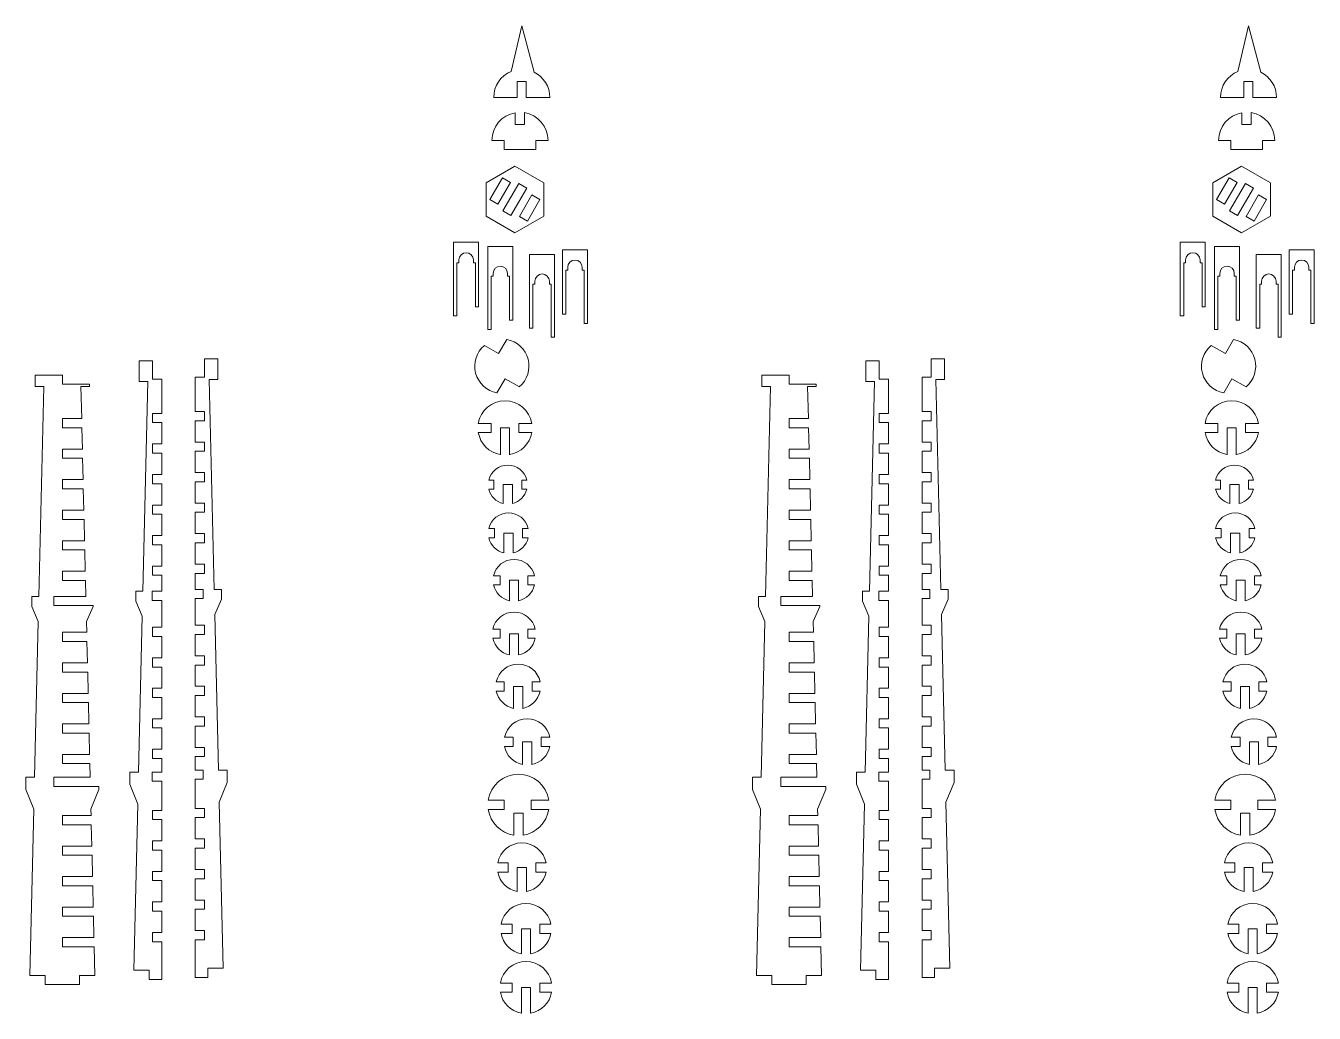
# Model space of a CAD drawing. Header units: millimetres. Extents: x -566 to 8079, y -1523 to 3979.
# Drawn here: x 5878.8 to 6300.8, y 1908.7 to 2232.1 of the extents above; entities that cross this region are included whole.
import ezdxf
from ezdxf.lldxf.tags import DXFTag

# ---------------------------------------------------------------- set-up
doc = ezdxf.new("R2010")
doc.units = ezdxf.units.MM
tags = doc.linetypes.add('CENTER', pattern=[10.16, 6.35, -1.27, 1.27, -1.27]).pattern_tags.tags
tags[10:11] = [DXFTag(74, 4), DXFTag(75, 0), DXFTag(340, '0'), DXFTag(46, 1.0), DXFTag(50, 0.0), DXFTag(44, 0.0), DXFTag(45, 0.0)]
tags[8:9] = [DXFTag(74, 4), DXFTag(75, 0), DXFTag(340, '0'), DXFTag(46, 1.0), DXFTag(50, 0.0), DXFTag(44, 0.0), DXFTag(45, 0.0)]
tags[6:7] = [DXFTag(74, 4), DXFTag(75, 0), DXFTag(340, '0'), DXFTag(46, 1.0), DXFTag(50, 0.0), DXFTag(44, 0.0), DXFTag(45, 0.0)]
tags[4:5] = [DXFTag(74, 4), DXFTag(75, 0), DXFTag(340, '0'), DXFTag(46, 1.0), DXFTag(50, 0.0), DXFTag(44, 0.0), DXFTag(45, 0.0)]

# ---------------------------------------------------------------- blocks, each defined once
blk = doc.blocks.new('DWG9')
at = {"color": 7, "linetype": 'Continuous', "lineweight": 15}
for p, q in [((910.85, 560.37), (907.38, 545.42)), ((914.89, 545.17), (910.85, 560.37)), ((1148.86, 560.37), (1145.39, 545.42)), ((1152.9, 545.17), (1148.86, 560.37)), ((912.3, 542.16), (909.3, 542.16)), ((909.3, 542.16), (909.3, 536.92)), ((912.3, 536.92), (912.3, 542.16)), ((1150.31, 542.16), (1147.31, 542.16)), ((1147.31, 542.16), (1147.31, 536.92)), ((1150.31, 536.92), (1150.31, 542.16)), ((901.67, 536.92), (909.3, 536.92)), ((912.3, 536.92), (920.04, 536.92)), ((1139.68, 536.92), (1147.31, 536.92)), ((1150.31, 536.92), (1158.05, 536.92)), ((908.72, 528.08), (908.72, 531.89)), ((911.72, 528.08), (911.72, 531.91)), ((1146.73, 528.08), (1146.73, 531.89)), ((1149.73, 528.08), (1149.73, 531.91)), ((908.72, 528.08), (911.72, 528.08)), ((1146.73, 528.08), (1149.73, 528.08)), ((905.07, 522.84), (901.09, 522.84)), ((905.07, 519.84), (905.07, 522.84)), ((905.07, 519.84), (915.47, 519.84)), ((919.45, 522.84), (915.47, 522.84)), ((915.47, 519.84), (915.47, 522.84)), ((1143.08, 522.84), (1139.1, 522.84)), ((1143.08, 519.84), (1143.08, 522.84)), ((1143.08, 519.84), (1153.48, 519.84)), ((1157.46, 522.84), (1153.48, 522.84)), ((1153.48, 519.84), (1153.48, 522.84)), ((899.16, 508.89), (908.61, 514.35)), ((908.61, 514.35), (918.06, 508.89)), ((1137.17, 508.89), (1146.62, 514.35)), ((1146.62, 514.35), (1156.07, 508.89)), ((899.16, 497.98), (899.16, 508.89)), ((900.43, 503.44), (904.52, 510.52)), ((907.12, 509.02), (903.03, 501.94)), ((904.52, 510.52), (907.12, 509.02)), ((904.67, 499.7), (909.87, 508.72)), ((912.47, 507.22), (907.27, 498.2)), ((909.87, 508.72), (912.47, 507.22)), ((918.06, 508.89), (918.06, 497.98)), ((1137.17, 497.98), (1137.17, 508.89)), ((1138.44, 503.44), (1142.53, 510.52)), ((1145.13, 509.02), (1141.04, 501.94)), ((1142.53, 510.52), (1145.13, 509.02)), ((1142.68, 499.7), (1147.88, 508.72)), ((1150.48, 507.22), (1145.28, 498.2)), ((1147.88, 508.72), (1150.48, 507.22)), ((1156.07, 508.89), (1156.07, 497.98)), ((903.03, 501.94), (900.43, 503.44)), ((910.1, 497.85), (914.19, 504.94)), ((916.79, 503.44), (912.7, 496.35)), ((914.19, 504.94), (916.79, 503.44)), ((1141.04, 501.94), (1138.44, 503.44)), ((1148.11, 497.85), (1152.2, 504.94)), ((1154.8, 503.44), (1150.71, 496.35)), ((1152.2, 504.94), (1154.8, 503.44)), ((908.61, 492.52), (899.16, 497.98)), ((907.27, 498.2), (904.67, 499.7)), ((918.06, 497.98), (908.61, 492.52)), ((1146.62, 492.52), (1137.17, 497.98)), ((1145.28, 498.2), (1142.68, 499.7)), ((1156.07, 497.98), (1146.62, 492.52)), ((912.7, 496.35), (910.1, 497.85)), ((1150.71, 496.35), (1148.11, 497.85)), ((888.53, 489.46), (888.53, 465.34)), ((896.7, 489.46), (888.53, 489.46)), ((896.7, 468.34), (896.7, 489.46)), ((899.78, 460.9), (899.78, 488.03)), ((899.78, 488.03), (907.96, 488.03)), ((907.96, 488.03), (907.96, 463.9)), ((913.41, 485.48), (913.41, 461.36)), ((913.41, 485.48), (921.59, 485.48)), ((921.59, 458.36), (921.59, 485.48)), ((924.22, 465.9), (924.22, 487.03)), ((924.22, 487.03), (932.39, 487.03)), ((932.39, 487.03), (932.39, 462.9)), ((1126.54, 489.46), (1126.54, 465.34)), ((1134.71, 489.46), (1126.54, 489.46)), ((1134.71, 468.34), (1134.71, 489.46)), ((1137.79, 460.9), (1137.79, 488.03)), ((1137.79, 488.03), (1145.97, 488.03)), ((1145.97, 488.03), (1145.97, 463.9)), ((1151.42, 485.48), (1151.42, 461.36)), ((1151.42, 485.48), (1159.6, 485.48)), ((1159.6, 458.36), (1159.6, 485.48)), ((1162.23, 465.9), (1162.23, 487.03)), ((1162.23, 487.03), (1170.4, 487.03)), ((1170.4, 487.03), (1170.4, 462.9)), ((889.64, 482.75), (890.28, 482.75)), ((889.64, 465.34), (889.64, 482.75)), ((890.28, 482.75), (890.28, 483.69)), ((895, 483.69), (895, 482.75)), ((895, 482.75), (895.65, 482.75)), ((895.65, 482.75), (895.65, 468.34)), ((925.92, 481.26), (925.92, 480.31)), ((930.64, 480.31), (930.64, 481.26)), ((1127.65, 482.75), (1128.29, 482.75)), ((1127.65, 465.34), (1127.65, 482.75)), ((1128.29, 482.75), (1128.29, 483.69)), ((1133.01, 483.69), (1133.01, 482.75)), ((1133.01, 482.75), (1133.66, 482.75)), ((1133.66, 482.75), (1133.66, 468.34)), ((1163.93, 481.26), (1163.93, 480.31)), ((1168.65, 480.31), (1168.65, 481.26)), ((901.48, 478.31), (900.83, 478.31)), ((900.83, 478.31), (900.83, 460.9)), ((901.48, 479.26), (901.48, 478.31)), ((906.2, 478.31), (906.2, 479.26)), ((906.85, 478.31), (906.2, 478.31)), ((906.85, 463.9), (906.85, 478.31)), ((925.92, 480.31), (925.27, 480.31)), ((925.27, 480.31), (925.27, 465.9)), ((931.28, 480.31), (930.64, 480.31)), ((931.28, 462.9), (931.28, 480.31)), ((1139.49, 478.31), (1138.84, 478.31)), ((1138.84, 478.31), (1138.84, 460.9)), ((1139.49, 479.26), (1139.49, 478.31)), ((1144.21, 478.31), (1144.21, 479.26)), ((1144.86, 478.31), (1144.21, 478.31)), ((1144.86, 463.9), (1144.86, 478.31)), ((1163.93, 480.31), (1163.28, 480.31)), ((1163.28, 480.31), (1163.28, 465.9)), ((1169.29, 480.31), (1168.65, 480.31)), ((1169.29, 462.9), (1169.29, 480.31)), ((914.52, 475.77), (915.17, 475.77)), ((914.52, 461.36), (914.52, 475.77)), ((915.17, 475.77), (915.17, 476.71)), ((919.89, 476.71), (919.89, 475.77)), ((919.89, 475.77), (920.53, 475.77)), ((920.53, 475.77), (920.53, 458.36)), ((1152.53, 475.77), (1153.18, 475.77)), ((1152.53, 461.36), (1152.53, 475.77)), ((1153.18, 475.77), (1153.18, 476.71)), ((1157.9, 476.71), (1157.9, 475.77)), ((1157.9, 475.77), (1158.54, 475.77)), ((1158.54, 475.77), (1158.54, 458.36)), ((889.64, 465.34), (888.53, 465.34)), ((895.65, 468.34), (896.7, 468.34)), ((925.27, 465.9), (924.22, 465.9)), ((1127.65, 465.34), (1126.54, 465.34)), ((1133.66, 468.34), (1134.71, 468.34)), ((1163.28, 465.9), (1162.23, 465.9)), ((900.83, 460.9), (899.78, 460.9)), ((907.96, 463.9), (906.85, 463.9)), ((913.41, 461.36), (914.52, 461.36)), ((932.39, 462.9), (931.28, 462.9)), ((1138.84, 460.9), (1137.79, 460.9)), ((1145.97, 463.9), (1144.86, 463.9)), ((1151.42, 461.36), (1152.53, 461.36)), ((1170.4, 462.9), (1169.29, 462.9)), ((903.28, 453), (905.95, 457.62)), ((921.59, 458.36), (920.53, 458.36)), ((1141.29, 453), (1143.96, 457.62)), ((1159.6, 458.36), (1158.54, 458.36)), ((898.63, 455.69), (903.28, 453)), ((1136.64, 455.69), (1141.29, 453)), ((785.58, 450.64), (785.58, 443.91)), ((785.58, 450.64), (789.91, 450.64)), ((789.91, 450.64), (789.91, 444.64)), ((806.98, 445.27), (806.98, 451.27)), ((806.98, 451.27), (811.31, 451.27)), ((811.31, 451.27), (811.31, 444.55)), ((1023.59, 450.64), (1023.59, 443.91)), ((1023.59, 450.64), (1027.92, 450.64)), ((1027.92, 450.64), (1027.92, 444.64)), ((1044.99, 445.27), (1044.99, 451.27)), ((1044.99, 451.27), (1049.32, 451.27)), ((1049.32, 451.27), (1049.32, 444.55)), ((751.52, 445.95), (751.52, 442.22)), ((760.4, 445.95), (751.52, 445.95)), ((760.4, 442.95), (760.4, 445.95)), ((785.58, 443.91), (788.39, 443.91)), ((788.39, 443.91), (786.76, 375.14)), ((789.91, 444.64), (792.96, 444.64)), ((792.96, 444.64), (792.96, 433.39)), ((803.93, 434.03), (803.93, 445.27)), ((803.93, 445.27), (806.98, 445.27)), ((811.31, 444.55), (808.5, 444.55)), ((808.5, 444.55), (810.13, 375.78)), ((905.41, 444.77), (902.74, 440.15)), ((910.06, 442.09), (905.41, 444.77)), ((989.53, 445.95), (989.53, 442.22)), ((998.41, 445.95), (989.53, 445.95)), ((998.41, 442.95), (998.41, 445.95)), ((1023.59, 443.91), (1026.4, 443.91)), ((1026.4, 443.91), (1024.77, 375.14)), ((1027.92, 444.64), (1030.97, 444.64)), ((1030.97, 444.64), (1030.97, 433.39)), ((1041.94, 434.03), (1041.94, 445.27)), ((1041.94, 445.27), (1044.99, 445.27)), ((1049.32, 444.55), (1046.51, 444.55)), ((1046.51, 444.55), (1048.14, 375.78)), ((1143.42, 444.77), (1140.75, 440.15)), ((1148.07, 442.09), (1143.42, 444.77)), ((751.52, 442.22), (754.33, 442.22)), ((754.33, 442.22), (752.7, 373.46)), ((769.28, 442.95), (760.4, 442.95)), ((766.47, 442.22), (769.28, 442.22)), ((766.47, 442.22), (766.72, 431.71)), ((769.28, 442.22), (769.28, 442.95)), ((989.53, 442.22), (992.34, 442.22)), ((992.34, 442.22), (990.71, 373.46)), ((1007.29, 442.95), (998.41, 442.95)), ((1004.48, 442.22), (1007.29, 442.22)), ((1004.48, 442.22), (1004.73, 431.71)), ((1007.29, 442.22), (1007.29, 442.95)), ((760.4, 431.71), (766.72, 431.71)), ((760.4, 428.71), (760.4, 431.71)), ((792.96, 433.39), (789.91, 433.39)), ((789.91, 433.39), (789.91, 430.39)), ((806.98, 434.03), (803.93, 434.03)), ((803.93, 424.03), (803.93, 431.03)), ((803.93, 431.03), (806.98, 431.03)), ((806.98, 431.03), (806.98, 434.03)), ((998.41, 431.71), (1004.73, 431.71)), ((998.41, 428.71), (998.41, 431.71)), ((1030.97, 433.39), (1027.92, 433.39)), ((1027.92, 433.39), (1027.92, 430.39)), ((1044.99, 434.03), (1041.94, 434.03)), ((1041.94, 424.03), (1041.94, 431.03)), ((1041.94, 431.03), (1044.99, 431.03)), ((1044.99, 431.03), (1044.99, 434.03)), ((766.79, 428.71), (760.4, 428.71)), ((766.79, 428.71), (766.96, 421.71)), ((789.91, 430.39), (792.96, 430.39)), ((792.96, 430.39), (792.96, 423.39)), ((896.62, 430.15), (900.82, 430.15)), ((900.82, 427.15), (896.62, 427.15)), ((900.82, 430.15), (900.82, 427.15)), ((906.87, 428.65), (903.87, 428.65)), ((903.87, 428.65), (903.87, 419.89)), ((906.87, 419.89), (906.87, 428.65)), ((909.92, 430.15), (914.13, 430.15)), ((909.92, 427.15), (909.92, 430.15)), ((914.13, 427.15), (909.92, 427.15)), ((1004.8, 428.71), (998.41, 428.71)), ((1004.8, 428.71), (1004.97, 421.71)), ((1027.92, 430.39), (1030.97, 430.39)), ((1030.97, 430.39), (1030.97, 423.39)), ((1134.63, 430.15), (1138.83, 430.15)), ((1138.83, 427.15), (1134.63, 427.15)), ((1138.83, 430.15), (1138.83, 427.15)), ((1144.88, 428.65), (1141.88, 428.65)), ((1141.88, 428.65), (1141.88, 419.89)), ((1144.88, 419.89), (1144.88, 428.65)), ((1147.93, 430.15), (1152.14, 430.15)), ((1147.93, 427.15), (1147.93, 430.15)), ((1152.14, 427.15), (1147.93, 427.15)), ((792.96, 423.39), (789.91, 423.39)), ((789.91, 423.39), (789.91, 420.39)), ((806.98, 424.03), (803.93, 424.03)), ((806.98, 421.03), (806.98, 424.03)), ((1030.97, 423.39), (1027.92, 423.39)), ((1027.92, 423.39), (1027.92, 420.39)), ((1044.99, 424.03), (1041.94, 424.03)), ((1044.99, 421.03), (1044.99, 424.03)), ((760.4, 421.71), (766.96, 421.71)), ((760.4, 418.71), (760.4, 421.71)), ((767.03, 418.71), (760.4, 418.71)), ((767.03, 418.71), (767.19, 411.71)), ((789.91, 420.39), (792.96, 420.39)), ((792.96, 420.39), (792.96, 413.39)), ((803.93, 414.03), (803.93, 421.03)), ((803.93, 421.03), (806.98, 421.03)), ((998.41, 421.71), (1004.97, 421.71)), ((998.41, 418.71), (998.41, 421.71)), ((1005.04, 418.71), (998.41, 418.71)), ((1005.04, 418.71), (1005.2, 411.71)), ((1027.92, 420.39), (1030.97, 420.39)), ((1030.97, 420.39), (1030.97, 413.39)), ((1041.94, 414.03), (1041.94, 421.03)), ((1041.94, 421.03), (1044.99, 421.03)), ((806.98, 414.03), (803.93, 414.03)), ((806.98, 411.03), (806.98, 414.03)), ((1044.99, 414.03), (1041.94, 414.03)), ((1044.99, 411.03), (1044.99, 414.03)), ((760.4, 411.71), (767.19, 411.71)), ((760.4, 408.71), (760.4, 411.71)), ((792.96, 413.39), (789.91, 413.39)), ((789.91, 413.39), (789.91, 410.39)), ((789.91, 410.39), (792.96, 410.39)), ((792.96, 410.39), (792.96, 403.39)), ((803.93, 404.03), (803.93, 411.03)), ((803.93, 411.03), (806.98, 411.03)), ((900.07, 411.59), (901.73, 411.59)), ((901.73, 411.59), (901.73, 408.59)), ((907.78, 410.09), (904.78, 410.09)), ((904.78, 410.09), (904.78, 403.88)), ((907.78, 403.88), (907.78, 410.09)), ((910.83, 411.59), (912.49, 411.59)), ((910.83, 408.59), (910.83, 411.59)), ((998.41, 411.71), (1005.2, 411.71)), ((998.41, 408.71), (998.41, 411.71)), ((1030.97, 413.39), (1027.92, 413.39)), ((1027.92, 413.39), (1027.92, 410.39)), ((1027.92, 410.39), (1030.97, 410.39)), ((1030.97, 410.39), (1030.97, 403.39)), ((1041.94, 404.03), (1041.94, 411.03)), ((1041.94, 411.03), (1044.99, 411.03)), ((1138.08, 411.59), (1139.74, 411.59)), ((1139.74, 411.59), (1139.74, 408.59)), ((1145.79, 410.09), (1142.79, 410.09)), ((1142.79, 410.09), (1142.79, 403.88)), ((1145.79, 403.88), (1145.79, 410.09)), ((1148.84, 411.59), (1150.5, 411.59)), ((1148.84, 408.59), (1148.84, 411.59)), ((767.26, 408.71), (760.4, 408.71)), ((767.26, 408.71), (767.43, 401.71)), ((901.73, 408.59), (900.07, 408.59)), ((912.49, 408.59), (910.83, 408.59)), ((1005.27, 408.71), (998.41, 408.71)), ((1005.27, 408.71), (1005.44, 401.71)), ((1139.74, 408.59), (1138.08, 408.59)), ((1150.5, 408.59), (1148.84, 408.59)), ((760.4, 401.71), (767.43, 401.71)), ((760.4, 398.71), (760.4, 401.71)), ((792.96, 403.39), (789.91, 403.39)), ((789.91, 403.39), (789.91, 400.39)), ((806.98, 404.03), (803.93, 404.03)), ((803.93, 394.03), (803.93, 401.03)), ((803.93, 401.03), (806.98, 401.03)), ((806.98, 401.03), (806.98, 404.03)), ((998.41, 401.71), (1005.44, 401.71)), ((998.41, 398.71), (998.41, 401.71)), ((1030.97, 403.39), (1027.92, 403.39)), ((1027.92, 403.39), (1027.92, 400.39)), ((1044.99, 404.03), (1041.94, 404.03)), ((1041.94, 394.03), (1041.94, 401.03)), ((1041.94, 401.03), (1044.99, 401.03)), ((1044.99, 401.03), (1044.99, 404.03)), ((767.5, 398.71), (760.4, 398.71)), ((767.5, 398.71), (767.67, 391.71)), ((789.91, 400.39), (792.96, 400.39)), ((792.96, 400.39), (792.96, 393.39)), ((1005.51, 398.71), (998.41, 398.71)), ((1005.51, 398.71), (1005.68, 391.71)), ((1027.92, 400.39), (1030.97, 400.39)), ((1030.97, 400.39), (1030.97, 393.39)), ((792.96, 393.39), (789.91, 393.39)), ((789.91, 393.39), (789.91, 390.39)), ((806.98, 394.03), (803.93, 394.03)), ((806.98, 391.03), (806.98, 394.03)), ((900.05, 395.69), (901.96, 395.69)), ((901.96, 392.69), (900.05, 392.69)), ((901.96, 395.69), (901.96, 392.69)), ((908.01, 394.19), (905.01, 394.19)), ((905.01, 394.19), (905.01, 387.73)), ((908.01, 387.73), (908.01, 394.19)), ((911.06, 395.69), (912.96, 395.69)), ((911.06, 392.69), (911.06, 395.69)), ((912.96, 392.69), (911.06, 392.69)), ((1030.97, 393.39), (1027.92, 393.39)), ((1027.92, 393.39), (1027.92, 390.39)), ((1044.99, 394.03), (1041.94, 394.03)), ((1044.99, 391.03), (1044.99, 394.03)), ((1138.06, 395.69), (1139.97, 395.69)), ((1139.97, 392.69), (1138.06, 392.69)), ((1139.97, 395.69), (1139.97, 392.69)), ((1146.02, 394.19), (1143.02, 394.19)), ((1143.02, 394.19), (1143.02, 387.73)), ((1146.02, 387.73), (1146.02, 394.19)), ((1149.07, 395.69), (1150.97, 395.69)), ((1149.07, 392.69), (1149.07, 395.69)), ((1150.97, 392.69), (1149.07, 392.69)), ((760.4, 391.71), (767.67, 391.71)), ((760.4, 388.71), (760.4, 391.71)), ((767.74, 388.71), (760.4, 388.71)), ((767.74, 388.71), (767.9, 381.71)), ((789.91, 390.39), (792.96, 390.39)), ((792.96, 390.39), (792.96, 383.39)), ((803.93, 384.03), (803.93, 391.03)), ((803.93, 391.03), (806.98, 391.03)), ((998.41, 391.71), (1005.68, 391.71)), ((998.41, 388.71), (998.41, 391.71)), ((1005.75, 388.71), (998.41, 388.71)), ((1005.75, 388.71), (1005.91, 381.71)), ((1027.92, 390.39), (1030.97, 390.39)), ((1030.97, 390.39), (1030.97, 383.39)), ((1041.94, 384.03), (1041.94, 391.03)), ((1041.94, 391.03), (1044.99, 391.03)), ((806.98, 384.03), (803.93, 384.03)), ((806.98, 381.03), (806.98, 384.03)), ((1044.99, 384.03), (1041.94, 384.03)), ((1044.99, 381.03), (1044.99, 384.03)), ((760.4, 381.71), (767.9, 381.71)), ((760.4, 378.71), (760.4, 381.71)), ((792.96, 383.39), (789.91, 383.39)), ((789.91, 383.39), (789.91, 380.39)), ((789.91, 380.39), (792.96, 380.39)), ((792.96, 380.39), (792.96, 375.14)), ((803.93, 375.78), (803.93, 381.03)), ((803.93, 381.03), (806.98, 381.03)), ((901.63, 380.24), (903.77, 380.24)), ((903.77, 380.24), (903.77, 377.24)), ((912.87, 380.24), (915.02, 380.24)), ((912.87, 377.24), (912.87, 380.24)), ((998.41, 381.71), (1005.91, 381.71)), ((998.41, 378.71), (998.41, 381.71)), ((1030.97, 383.39), (1027.92, 383.39)), ((1027.92, 383.39), (1027.92, 380.39)), ((1027.92, 380.39), (1030.97, 380.39)), ((1030.97, 380.39), (1030.97, 375.14)), ((1041.94, 375.78), (1041.94, 381.03)), ((1041.94, 381.03), (1044.99, 381.03)), ((1139.64, 380.24), (1141.78, 380.24)), ((1141.78, 380.24), (1141.78, 377.24)), ((1150.88, 380.24), (1153.03, 380.24)), ((1150.88, 377.24), (1150.88, 380.24)), ((767.98, 378.71), (760.4, 378.71)), ((767.98, 378.71), (768.1, 373.46)), ((806.54, 375.78), (803.93, 375.78)), ((806.54, 372.78), (806.54, 375.78)), ((810.13, 375.78), (812.46, 375.78)), ((812.46, 375.78), (812.46, 372.53)), ((903.77, 377.24), (901.63, 377.24)), ((909.82, 378.74), (906.82, 378.74)), ((906.82, 378.74), (906.82, 372.04)), ((909.82, 372.04), (909.82, 378.74)), ((915.02, 377.24), (912.87, 377.24)), ((1005.99, 378.71), (998.41, 378.71)), ((1005.99, 378.71), (1006.11, 373.46)), ((1044.55, 375.78), (1041.94, 375.78)), ((1044.55, 372.78), (1044.55, 375.78)), ((1048.14, 375.78), (1050.47, 375.78)), ((1050.47, 375.78), (1050.47, 372.53)), ((1141.78, 377.24), (1139.64, 377.24)), ((1147.83, 378.74), (1144.83, 378.74)), ((1144.83, 378.74), (1144.83, 372.04)), ((1147.83, 372.04), (1147.83, 378.74)), ((1153.03, 377.24), (1150.88, 377.24)), ((750.37, 373.46), (750.37, 370.2)), ((752.7, 373.46), (750.37, 373.46)), ((757.64, 373.46), (768.1, 373.46)), ((757.64, 370.46), (757.64, 373.46)), ((784.43, 375.14), (784.43, 371.89)), ((786.76, 375.14), (784.43, 375.14)), ((784.43, 371.89), (786.56, 366.97)), ((792.96, 375.14), (789.79, 375.14)), ((789.79, 375.14), (789.79, 372.14)), ((789.79, 372.14), (792.96, 372.14)), ((792.96, 372.14), (792.96, 363.39)), ((803.93, 364.03), (803.93, 372.78)), ((803.93, 372.78), (806.54, 372.78)), ((812.46, 372.53), (810.32, 367.6)), ((988.38, 373.46), (988.38, 370.2)), ((990.71, 373.46), (988.38, 373.46)), ((995.65, 373.46), (1006.11, 373.46)), ((995.65, 370.46), (995.65, 373.46)), ((1022.44, 375.14), (1022.44, 371.89)), ((1024.77, 375.14), (1022.44, 375.14)), ((1022.44, 371.89), (1024.57, 366.97)), ((1030.97, 375.14), (1027.8, 375.14)), ((1027.8, 375.14), (1027.8, 372.14)), ((1027.8, 372.14), (1030.97, 372.14)), ((1030.97, 372.14), (1030.97, 363.39)), ((1041.94, 364.03), (1041.94, 372.78)), ((1041.94, 372.78), (1044.55, 372.78)), ((1050.47, 372.53), (1048.33, 367.6)), ((750.37, 370.2), (752.5, 365.28)), ((770.43, 370.46), (757.64, 370.46)), ((770.43, 370.2), (768.29, 365.28)), ((770.43, 370.2), (770.43, 370.46)), ((810.32, 367.6), (811.53, 316.59)), ((988.38, 370.2), (990.51, 365.28)), ((1008.44, 370.46), (995.65, 370.46)), ((1008.44, 370.2), (1006.3, 365.28)), ((1008.44, 370.2), (1008.44, 370.46)), ((1048.33, 367.6), (1049.54, 316.59)), ((752.5, 365.28), (751.29, 314.26)), ((768.38, 361.71), (768.29, 365.28)), ((786.56, 366.97), (785.35, 315.95)), ((792.96, 363.39), (789.91, 363.39)), ((789.91, 363.39), (789.91, 360.39)), ((806.98, 364.03), (803.93, 364.03)), ((806.98, 361.03), (806.98, 364.03)), ((990.51, 365.28), (989.3, 314.26)), ((1006.39, 361.71), (1006.3, 365.28)), ((1024.57, 366.97), (1023.36, 315.95)), ((1030.97, 363.39), (1027.92, 363.39)), ((1027.92, 363.39), (1027.92, 360.39)), ((1044.99, 364.03), (1041.94, 364.03)), ((1044.99, 361.03), (1044.99, 364.03)), ((760.4, 361.71), (768.38, 361.71)), ((760.4, 358.71), (760.4, 361.71)), ((768.45, 358.71), (760.4, 358.71)), ((768.62, 351.71), (768.45, 358.71)), ((789.91, 360.39), (792.96, 360.39)), ((792.96, 360.39), (792.96, 353.39)), ((803.93, 354.03), (803.93, 361.03)), ((803.93, 361.03), (806.98, 361.03)), ((901.38, 362.75), (903.77, 362.75)), ((903.77, 359.75), (901.38, 359.75)), ((903.77, 362.75), (903.77, 359.75)), ((909.82, 361.25), (906.82, 361.25)), ((906.82, 361.25), (906.82, 354.31)), ((909.82, 354.31), (909.82, 361.25)), ((912.87, 362.75), (915.27, 362.75)), ((912.87, 359.75), (912.87, 362.75)), ((915.27, 359.75), (912.87, 359.75)), ((998.41, 361.71), (1006.39, 361.71)), ((998.41, 358.71), (998.41, 361.71)), ((1006.46, 358.71), (998.41, 358.71)), ((1006.63, 351.71), (1006.46, 358.71)), ((1027.92, 360.39), (1030.97, 360.39)), ((1030.97, 360.39), (1030.97, 353.39)), ((1041.94, 354.03), (1041.94, 361.03)), ((1041.94, 361.03), (1044.99, 361.03)), ((1139.39, 362.75), (1141.78, 362.75)), ((1141.78, 359.75), (1139.39, 359.75)), ((1141.78, 362.75), (1141.78, 359.75)), ((1147.83, 361.25), (1144.83, 361.25)), ((1144.83, 361.25), (1144.83, 354.31)), ((1147.83, 354.31), (1147.83, 361.25)), ((1150.88, 362.75), (1153.28, 362.75)), ((1150.88, 359.75), (1150.88, 362.75)), ((1153.28, 359.75), (1150.88, 359.75)), ((760.4, 351.71), (768.62, 351.71)), ((760.4, 348.71), (760.4, 351.71)), ((792.96, 353.39), (789.91, 353.39)), ((789.91, 353.39), (789.91, 350.33)), ((789.91, 350.33), (792.96, 350.33)), ((792.96, 350.33), (792.96, 343.39)), ((806.98, 354.03), (803.93, 354.03)), ((803.93, 344.03), (803.93, 350.97)), ((803.93, 350.97), (806.98, 350.97)), ((806.98, 350.97), (806.98, 354.03)), ((998.41, 351.71), (1006.63, 351.71)), ((998.41, 348.71), (998.41, 351.71)), ((1030.97, 353.39), (1027.92, 353.39)), ((1027.92, 353.39), (1027.92, 350.33)), ((1027.92, 350.33), (1030.97, 350.33)), ((1030.97, 350.33), (1030.97, 343.39)), ((1044.99, 354.03), (1041.94, 354.03)), ((1041.94, 344.03), (1041.94, 350.97)), ((1041.94, 350.97), (1044.99, 350.97)), ((1044.99, 350.97), (1044.99, 354.03)), ((768.69, 348.71), (760.4, 348.71)), ((768.85, 341.71), (768.69, 348.71)), ((1006.7, 348.71), (998.41, 348.71)), ((1006.86, 341.71), (1006.7, 348.71)), ((792.96, 343.39), (789.91, 343.39)), ((789.91, 343.39), (789.91, 340.39)), ((806.98, 344.03), (803.93, 344.03)), ((806.98, 341.03), (806.98, 344.03)), ((902.5, 345.49), (905.14, 345.49)), ((905.14, 342.49), (902.5, 342.49)), ((905.14, 345.49), (905.14, 342.49)), ((911.19, 343.99), (908.19, 343.99)), ((908.19, 343.99), (908.19, 336.8)), ((911.19, 336.8), (911.19, 343.99)), ((914.24, 345.49), (916.87, 345.49)), ((914.24, 342.49), (914.24, 345.49)), ((916.87, 342.49), (914.24, 342.49)), ((1030.97, 343.39), (1027.92, 343.39)), ((1027.92, 343.39), (1027.92, 340.39)), ((1044.99, 344.03), (1041.94, 344.03)), ((1044.99, 341.03), (1044.99, 344.03)), ((1140.51, 345.49), (1143.15, 345.49)), ((1143.15, 342.49), (1140.51, 342.49)), ((1143.15, 345.49), (1143.15, 342.49)), ((1149.2, 343.99), (1146.2, 343.99)), ((1146.2, 343.99), (1146.2, 336.8)), ((1149.2, 336.8), (1149.2, 343.99)), ((1152.25, 345.49), (1154.88, 345.49)), ((1152.25, 342.49), (1152.25, 345.49)), ((1154.88, 342.49), (1152.25, 342.49)), ((760.4, 341.71), (768.85, 341.71)), ((760.4, 338.71), (760.4, 341.71)), ((768.92, 338.71), (760.4, 338.71)), ((769.09, 331.71), (768.92, 338.71)), ((789.91, 340.39), (792.96, 340.39)), ((792.96, 340.39), (792.96, 333.39)), ((803.93, 334.03), (803.93, 341.03)), ((803.93, 341.03), (806.98, 341.03)), ((998.41, 341.71), (1006.86, 341.71)), ((998.41, 338.71), (998.41, 341.71)), ((1006.93, 338.71), (998.41, 338.71)), ((1007.1, 331.71), (1006.93, 338.71)), ((1027.92, 340.39), (1030.97, 340.39)), ((1030.97, 340.39), (1030.97, 333.39)), ((1041.94, 334.03), (1041.94, 341.03)), ((1041.94, 341.03), (1044.99, 341.03)), ((792.96, 333.39), (789.91, 333.39)), ((789.91, 333.39), (789.91, 330.39)), ((806.98, 334.03), (803.93, 334.03)), ((806.98, 331.03), (806.98, 334.03)), ((1030.97, 333.39), (1027.92, 333.39)), ((1027.92, 333.39), (1027.92, 330.39)), ((1044.99, 334.03), (1041.94, 334.03)), ((1044.99, 331.03), (1044.99, 334.03)), ((760.4, 331.71), (769.09, 331.71)), ((760.4, 328.71), (760.4, 331.71)), ((789.91, 330.39), (792.96, 330.39)), ((792.96, 330.39), (792.96, 323.39)), ((803.93, 324.03), (803.93, 331.03)), ((803.93, 331.03), (806.98, 331.03)), ((998.41, 331.71), (1007.1, 331.71)), ((998.41, 328.71), (998.41, 331.71)), ((1027.92, 330.39), (1030.97, 330.39)), ((1030.97, 330.39), (1030.97, 323.39)), ((1041.94, 324.03), (1041.94, 331.03)), ((1041.94, 331.03), (1044.99, 331.03)), ((769.16, 328.71), (760.4, 328.71)), ((769.33, 321.71), (769.16, 328.71)), ((905.21, 327.32), (908.09, 327.32)), ((908.09, 327.32), (908.09, 324.32)), ((911.14, 325.82), (911.14, 318.39)), ((914.14, 325.82), (911.14, 325.82)), ((914.14, 318.39), (914.14, 325.82)), ((917.19, 327.32), (920.06, 327.32)), ((917.19, 324.32), (917.19, 327.32)), ((1007.17, 328.71), (998.41, 328.71)), ((1007.34, 321.71), (1007.17, 328.71)), ((1143.22, 327.32), (1146.1, 327.32)), ((1146.1, 327.32), (1146.1, 324.32)), ((1149.15, 325.82), (1149.15, 318.39)), ((1152.15, 325.82), (1149.15, 325.82)), ((1152.15, 318.39), (1152.15, 325.82)), ((1155.2, 327.32), (1158.07, 327.32)), ((1155.2, 324.32), (1155.2, 327.32)), ((760.4, 321.71), (769.33, 321.71)), ((760.4, 318.71), (760.4, 321.71)), ((792.96, 323.39), (789.91, 323.39)), ((789.91, 323.39), (789.91, 320.39)), ((806.98, 324.03), (803.93, 324.03)), ((803.93, 316.59), (803.93, 321.03)), ((803.93, 321.03), (806.98, 321.03)), ((806.98, 321.03), (806.98, 324.03)), ((908.09, 324.32), (905.21, 324.32)), ((920.06, 324.32), (917.19, 324.32)), ((998.41, 321.71), (1007.34, 321.71)), ((998.41, 318.71), (998.41, 321.71)), ((1030.97, 323.39), (1027.92, 323.39)), ((1027.92, 323.39), (1027.92, 320.39)), ((1044.99, 324.03), (1041.94, 324.03)), ((1041.94, 316.59), (1041.94, 321.03)), ((1041.94, 321.03), (1044.99, 321.03)), ((1044.99, 321.03), (1044.99, 324.03)), ((1146.1, 324.32), (1143.22, 324.32)), ((1158.07, 324.32), (1155.2, 324.32)), ((769.4, 318.71), (760.4, 318.71)), ((769.5, 314.26), (769.4, 318.71)), ((789.91, 320.39), (792.96, 320.39)), ((792.96, 320.39), (792.96, 315.95)), ((806.54, 316.59), (803.93, 316.59)), ((806.54, 313.59), (806.54, 316.59)), ((811.53, 316.59), (814.41, 316.59)), ((814.41, 316.59), (814.41, 312.57)), ((1007.41, 318.71), (998.41, 318.71)), ((1007.51, 314.26), (1007.41, 318.71)), ((1027.92, 320.39), (1030.97, 320.39)), ((1030.97, 320.39), (1030.97, 315.95)), ((1044.55, 316.59), (1041.94, 316.59)), ((1044.55, 313.59), (1044.55, 316.59)), ((1049.54, 316.59), (1052.42, 316.59)), ((1052.42, 316.59), (1052.42, 312.57)), ((748.41, 314.26), (748.41, 310.24)), ((751.29, 314.26), (748.41, 314.26)), ((757.64, 314.26), (769.5, 314.26)), ((757.64, 311.26), (757.64, 314.26)), ((782.47, 315.95), (782.47, 311.93)), ((785.35, 315.95), (782.47, 315.95)), ((792.96, 315.95), (789.79, 315.95)), ((789.79, 315.95), (789.79, 312.95)), ((789.79, 312.95), (792.96, 312.95)), ((792.96, 312.95), (792.96, 303.39)), ((803.93, 304.03), (803.93, 313.59)), ((803.93, 313.59), (806.54, 313.59)), ((814.41, 312.57), (811.78, 306.09)), ((986.42, 314.26), (986.42, 310.24)), ((989.3, 314.26), (986.42, 314.26)), ((995.65, 314.26), (1007.51, 314.26)), ((995.65, 311.26), (995.65, 314.26)), ((1020.48, 315.95), (1020.48, 311.93)), ((1023.36, 315.95), (1020.48, 315.95)), ((1030.97, 315.95), (1027.8, 315.95)), ((1027.8, 315.95), (1027.8, 312.95)), ((1027.8, 312.95), (1030.97, 312.95)), ((1030.97, 312.95), (1030.97, 303.39)), ((1041.94, 304.03), (1041.94, 313.59)), ((1041.94, 313.59), (1044.55, 313.59)), ((1052.42, 312.57), (1049.79, 306.09)), ((748.41, 310.24), (751.04, 303.76)), ((772.38, 311.26), (757.64, 311.26)), ((772.38, 310.24), (769.75, 303.76)), ((772.38, 310.24), (772.38, 311.26)), ((782.47, 311.93), (785.1, 305.45)), ((986.42, 310.24), (989.05, 303.76)), ((1010.39, 311.26), (995.65, 311.26)), ((1010.39, 310.24), (1007.76, 303.76)), ((1010.39, 310.24), (1010.39, 311.26)), ((1020.48, 311.93), (1023.11, 305.45)), ((785.1, 305.45), (783.81, 251.06)), ((806.98, 304.03), (803.93, 304.03)), ((806.98, 301.03), (806.98, 304.03)), ((811.78, 306.09), (813.07, 251.7)), ((899.86, 306.7), (905.11, 306.7)), ((905.11, 306.7), (905.11, 303.7)), ((913.89, 306.7), (919.69, 306.7)), ((913.89, 303.7), (913.89, 306.7)), ((1023.11, 305.45), (1021.82, 251.06)), ((1044.99, 304.03), (1041.94, 304.03)), ((1044.99, 301.03), (1044.99, 304.03)), ((1049.79, 306.09), (1051.08, 251.7)), ((1137.87, 306.7), (1143.12, 306.7)), ((1143.12, 306.7), (1143.12, 303.7)), ((1151.9, 306.7), (1157.7, 306.7)), ((1151.9, 303.7), (1151.9, 306.7)), ((751.04, 303.76), (749.75, 249.37)), ((760.4, 301.71), (769.8, 301.71)), ((760.4, 298.71), (760.4, 301.71)), ((769.8, 301.71), (769.75, 303.76)), ((792.96, 303.39), (789.91, 303.39)), ((789.91, 303.39), (789.91, 300.39)), ((789.91, 300.39), (792.96, 300.39)), ((792.96, 300.39), (792.96, 293.39)), ((803.93, 294.03), (803.93, 301.03)), ((803.93, 301.03), (806.98, 301.03)), ((905.11, 303.7), (899.86, 303.7)), ((908.28, 302.44), (911.28, 302.44)), ((908.28, 295.28), (908.28, 302.44)), ((911.28, 302.44), (911.28, 295.28)), ((919.69, 303.7), (913.89, 303.7)), ((989.05, 303.76), (987.76, 249.37)), ((998.41, 301.71), (1007.81, 301.71)), ((998.41, 298.71), (998.41, 301.71)), ((1007.81, 301.71), (1007.76, 303.76)), ((1030.97, 303.39), (1027.92, 303.39)), ((1027.92, 303.39), (1027.92, 300.39)), ((1027.92, 300.39), (1030.97, 300.39)), ((1030.97, 300.39), (1030.97, 293.39)), ((1041.94, 294.03), (1041.94, 301.03)), ((1041.94, 301.03), (1044.99, 301.03)), ((1143.12, 303.7), (1137.87, 303.7)), ((1146.29, 302.44), (1149.29, 302.44)), ((1146.29, 295.28), (1146.29, 302.44)), ((1149.29, 302.44), (1149.29, 295.28)), ((1157.7, 303.7), (1151.9, 303.7)), ((769.87, 298.71), (760.4, 298.71)), ((770.04, 291.71), (769.87, 298.71)), ((1007.88, 298.71), (998.41, 298.71)), ((1008.05, 291.71), (1007.88, 298.71)), ((760.4, 291.71), (770.04, 291.71)), ((760.4, 288.71), (760.4, 291.71)), ((792.96, 293.39), (789.91, 293.39)), ((789.91, 293.39), (789.91, 290.39)), ((806.98, 294.03), (803.93, 294.03)), ((806.98, 291.03), (806.98, 294.03)), ((998.41, 291.71), (1008.05, 291.71)), ((998.41, 288.71), (998.41, 291.71)), ((1030.97, 293.39), (1027.92, 293.39)), ((1027.92, 293.39), (1027.92, 290.39)), ((1044.99, 294.03), (1041.94, 294.03)), ((1044.99, 291.03), (1044.99, 294.03)), ((770.11, 288.71), (760.4, 288.71)), ((770.28, 281.71), (770.11, 288.71)), ((789.91, 290.39), (792.96, 290.39)), ((792.96, 290.39), (792.96, 283.39)), ((803.93, 284.03), (803.93, 291.03)), ((803.93, 291.03), (806.98, 291.03)), ((1008.12, 288.71), (998.41, 288.71)), ((1008.29, 281.71), (1008.12, 288.71)), ((1027.92, 290.39), (1030.97, 290.39)), ((1030.97, 290.39), (1030.97, 283.39)), ((1041.94, 284.03), (1041.94, 291.03)), ((1041.94, 291.03), (1044.99, 291.03)), ((792.96, 283.39), (789.91, 283.39)), ((789.91, 283.39), (789.91, 280.39)), ((806.98, 284.03), (803.93, 284.03)), ((806.98, 281.03), (806.98, 284.03)), ((902.99, 286.2), (906.35, 286.2)), ((906.35, 283.2), (902.99, 283.2)), ((906.35, 286.2), (906.35, 283.2)), ((912.4, 284.7), (909.4, 284.7)), ((909.4, 284.7), (909.4, 276.79)), ((912.4, 276.79), (912.4, 284.7)), ((915.45, 286.2), (918.81, 286.2)), ((915.45, 283.2), (915.45, 286.2)), ((918.81, 283.2), (915.45, 283.2)), ((1030.97, 283.39), (1027.92, 283.39)), ((1027.92, 283.39), (1027.92, 280.39)), ((1044.99, 284.03), (1041.94, 284.03)), ((1044.99, 281.03), (1044.99, 284.03)), ((1141, 286.2), (1144.36, 286.2)), ((1144.36, 283.2), (1141, 283.2)), ((1144.36, 286.2), (1144.36, 283.2)), ((1150.41, 284.7), (1147.41, 284.7)), ((1147.41, 284.7), (1147.41, 276.79)), ((1150.41, 276.79), (1150.41, 284.7)), ((1153.46, 286.2), (1156.82, 286.2)), ((1153.46, 283.2), (1153.46, 286.2)), ((1156.82, 283.2), (1153.46, 283.2)), ((760.4, 281.71), (770.28, 281.71)), ((760.4, 278.71), (760.4, 281.71)), ((770.35, 278.71), (760.4, 278.71)), ((770.51, 271.71), (770.35, 278.71)), ((789.91, 280.39), (792.96, 280.39)), ((792.96, 280.39), (792.96, 273.39)), ((803.93, 274.03), (803.93, 281.03)), ((803.93, 281.03), (806.98, 281.03)), ((998.41, 281.71), (1008.29, 281.71)), ((998.41, 278.71), (998.41, 281.71)), ((1008.36, 278.71), (998.41, 278.71)), ((1008.52, 271.71), (1008.36, 278.71)), ((1027.92, 280.39), (1030.97, 280.39)), ((1030.97, 280.39), (1030.97, 273.39)), ((1041.94, 274.03), (1041.94, 281.03)), ((1041.94, 281.03), (1044.99, 281.03)), ((760.4, 271.71), (770.51, 271.71)), ((760.4, 268.71), (760.4, 271.71)), ((792.96, 273.39), (789.91, 273.39)), ((789.91, 273.39), (789.91, 270.39)), ((789.91, 270.39), (792.96, 270.39)), ((792.96, 270.39), (792.96, 263.39)), ((806.98, 274.03), (803.93, 274.03)), ((803.93, 264.03), (803.93, 271.03)), ((803.93, 271.03), (806.98, 271.03)), ((806.98, 271.03), (806.98, 274.03)), ((998.41, 271.71), (1008.52, 271.71)), ((998.41, 268.71), (998.41, 271.71)), ((1030.97, 273.39), (1027.92, 273.39)), ((1027.92, 273.39), (1027.92, 270.39)), ((1027.92, 270.39), (1030.97, 270.39)), ((1030.97, 270.39), (1030.97, 263.39)), ((1044.99, 274.03), (1041.94, 274.03)), ((1041.94, 264.03), (1041.94, 271.03)), ((1041.94, 271.03), (1044.99, 271.03)), ((1044.99, 271.03), (1044.99, 274.03)), ((770.59, 268.71), (760.4, 268.71)), ((770.75, 261.71), (770.59, 268.71)), ((904.08, 266.12), (907.69, 266.12)), ((907.69, 266.12), (907.69, 263.12)), ((916.79, 266.12), (920.39, 266.12)), ((916.79, 263.12), (916.79, 266.12)), ((1008.6, 268.71), (998.41, 268.71)), ((1008.76, 261.71), (1008.6, 268.71)), ((1142.09, 266.12), (1145.7, 266.12)), ((1145.7, 266.12), (1145.7, 263.12)), ((1154.8, 266.12), (1158.4, 266.12)), ((1154.8, 263.12), (1154.8, 266.12)), ((760.4, 261.71), (770.75, 261.71)), ((760.4, 258.71), (760.4, 261.71)), ((792.96, 263.39), (789.91, 263.39)), ((789.91, 263.39), (789.91, 260.39)), ((806.98, 264.03), (803.93, 264.03)), ((806.98, 261.03), (806.98, 264.03)), ((907.69, 263.12), (904.08, 263.12)), ((913.74, 264.62), (910.74, 264.62)), ((910.74, 264.62), (910.74, 256.47)), ((913.74, 256.47), (913.74, 264.62)), ((920.39, 263.12), (916.79, 263.12)), ((998.41, 261.71), (1008.76, 261.71)), ((998.41, 258.71), (998.41, 261.71)), ((1030.97, 263.39), (1027.92, 263.39)), ((1027.92, 263.39), (1027.92, 260.39)), ((1044.99, 264.03), (1041.94, 264.03)), ((1044.99, 261.03), (1044.99, 264.03)), ((1145.7, 263.12), (1142.09, 263.12)), ((1151.75, 264.62), (1148.75, 264.62)), ((1148.75, 264.62), (1148.75, 256.47)), ((1151.75, 256.47), (1151.75, 264.62)), ((1158.4, 263.12), (1154.8, 263.12)), ((770.82, 258.71), (760.4, 258.71)), ((771.04, 249.37), (770.82, 258.71)), ((789.91, 260.39), (792.96, 260.39)), ((792.96, 260.39), (792.96, 248.06)), ((803.93, 248.7), (803.93, 261.03)), ((803.93, 261.03), (806.98, 261.03)), ((1008.83, 258.71), (998.41, 258.71)), ((1009.05, 249.37), (1008.83, 258.71)), ((1027.92, 260.39), (1030.97, 260.39)), ((1030.97, 260.39), (1030.97, 248.06)), ((1041.94, 248.7), (1041.94, 261.03)), ((1041.94, 261.03), (1044.99, 261.03)), ((749.75, 249.37), (754.79, 249.37)), ((754.79, 246.37), (754.79, 249.37)), ((766.01, 249.37), (771.04, 249.37)), ((766.01, 246.37), (766.01, 249.37)), ((783.81, 251.06), (788.85, 251.06)), ((788.85, 248.06), (788.85, 251.06)), ((813.07, 251.7), (808.04, 251.7)), ((808.04, 248.7), (808.04, 251.7)), ((987.76, 249.37), (992.8, 249.37)), ((992.8, 246.37), (992.8, 249.37)), ((1004.02, 249.37), (1009.05, 249.37)), ((1004.02, 246.37), (1004.02, 249.37)), ((1021.82, 251.06), (1026.86, 251.06)), ((1026.86, 248.06), (1026.86, 251.06)), ((1051.08, 251.7), (1046.05, 251.7)), ((1046.05, 248.7), (1046.05, 251.7)), ((754.79, 246.37), (766.01, 246.37)), ((788.85, 248.06), (792.96, 248.06)), ((803.93, 248.7), (808.04, 248.7)), ((903.84, 246.86), (907.69, 246.86)), ((907.69, 246.86), (907.69, 243.86)), ((913.74, 245.36), (910.74, 245.36)), ((910.74, 245.36), (910.74, 236.96)), ((913.74, 236.96), (913.74, 245.36)), ((916.79, 246.86), (920.63, 246.86)), ((916.79, 243.86), (916.79, 246.86)), ((992.8, 246.37), (1004.02, 246.37)), ((1026.86, 248.06), (1030.97, 248.06)), ((1041.94, 248.7), (1046.05, 248.7)), ((1141.85, 246.86), (1145.7, 246.86)), ((1145.7, 246.86), (1145.7, 243.86)), ((1151.75, 245.36), (1148.75, 245.36)), ((1148.75, 245.36), (1148.75, 236.96)), ((1151.75, 236.96), (1151.75, 245.36)), ((1154.8, 246.86), (1158.64, 246.86)), ((1154.8, 243.86), (1154.8, 246.86)), ((907.69, 243.86), (903.84, 243.86)), ((920.63, 243.86), (916.79, 243.86)), ((1145.7, 243.86), (1141.85, 243.86)), ((1158.64, 243.86), (1154.8, 243.86))]:
    blk.add_line(p, q, dxfattribs=at)
for centre, radius, start, end in [((910.85, 536.92), 9.18, 112.2403, 180), ((910.85, 536.92), 9.18, 0, 63.8834), ((1148.86, 536.92), 9.18, 112.2403, 180), ((1148.86, 536.92), 9.18, 0, 63.8834), ((910.27, 522.84), 9.18, 99.6997, 180), ((910.27, 522.84), 9.18, 0, 80.8982), ((1148.28, 522.84), 9.18, 99.6997, 180), ((1148.28, 522.84), 9.18, 0, 80.8982), ((892.64, 483.69), 2.36, 0, 180), ((1130.65, 483.69), 2.36, 0, 180), ((903.84, 479.26), 2.36, 0, 180), ((928.28, 481.26), 2.36, 0, 180), ((1141.85, 479.26), 2.36, 0, 180), ((1166.29, 481.26), 2.36, 0, 180), ((917.53, 476.71), 2.36, 0, 180), ((1155.54, 476.71), 2.36, 0, 180), ((904.34, 448.89), 8.88, 310.0324, 79.5986), ((1142.35, 448.89), 8.88, 310.0324, 79.5986), ((904.34, 448.89), 8.88, 130.0324, 259.5986), ((1142.35, 448.89), 8.88, 130.0324, 259.5986), ((905.37, 428.65), 8.88, 9.7236, 170.2764), ((1143.38, 428.65), 8.88, 9.7236, 170.2764), ((905.37, 428.65), 8.88, 189.7236, 260.2764), ((905.37, 428.65), 8.88, 279.7236, 350.2764), ((1143.38, 428.65), 8.88, 189.7236, 260.2764), ((1143.38, 428.65), 8.88, 279.7236, 350.2764), ((906.28, 410.09), 6.39, 13.576, 166.424), ((1144.29, 410.09), 6.39, 13.576, 166.424), ((906.28, 410.09), 6.39, 193.576, 256.424), ((906.28, 410.09), 6.39, 283.576, 346.424), ((1144.29, 410.09), 6.39, 193.576, 256.424), ((1144.29, 410.09), 6.39, 283.576, 346.424), ((906.51, 394.19), 6.63, 13.0812, 166.9188), ((1144.52, 394.19), 6.63, 13.0812, 166.9188), ((906.51, 394.19), 6.63, 193.0812, 256.9188), ((906.51, 394.19), 6.63, 283.0812, 346.9188), ((1144.52, 394.19), 6.63, 193.0812, 256.9188), ((1144.52, 394.19), 6.63, 283.0812, 346.9188), ((908.32, 378.74), 6.86, 12.6214, 167.3786), ((1146.33, 378.74), 6.86, 12.6214, 167.3786), ((908.32, 378.74), 6.86, 192.6214, 257.3786), ((908.32, 378.74), 6.86, 282.6214, 347.3786), ((1146.33, 378.74), 6.86, 192.6214, 257.3786), ((1146.33, 378.74), 6.86, 282.6214, 347.3786), ((908.32, 361.25), 7.1, 12.1932, 167.8068), ((1146.33, 361.25), 7.1, 12.1932, 167.8068), ((908.32, 361.25), 7.1, 192.1932, 257.8068), ((908.32, 361.25), 7.1, 282.1932, 347.8068), ((1146.33, 361.25), 7.1, 192.1932, 257.8068), ((1146.33, 361.25), 7.1, 282.1932, 347.8068), ((909.69, 343.99), 7.34, 11.7932, 168.2068), ((1147.7, 343.99), 7.34, 11.7932, 168.2068), ((909.69, 343.99), 7.34, 191.7932, 258.2068), ((909.69, 343.99), 7.34, 281.7932, 348.2068), ((1147.7, 343.99), 7.34, 191.7932, 258.2068), ((1147.7, 343.99), 7.34, 281.7932, 348.2068), ((912.64, 325.82), 7.58, 11.4189, 168.5811), ((1150.65, 325.82), 7.58, 11.4189, 168.5811), ((912.64, 325.82), 7.58, 191.4189, 258.5811), ((912.64, 325.82), 7.58, 281.4189, 348.5811), ((1150.65, 325.82), 7.58, 191.4189, 258.5811), ((1150.65, 325.82), 7.58, 281.4189, 348.5811), ((909.78, 305.2), 10.03, 8.6025, 171.3975), ((1147.79, 305.2), 10.03, 8.6025, 171.3975), ((909.78, 305.2), 10.03, 188.6025, 261.3975), ((909.78, 305.2), 10.03, 278.6025, 351.3975), ((1147.79, 305.2), 10.03, 188.6025, 261.3975), ((1147.79, 305.2), 10.03, 278.6025, 351.3975), ((910.9, 284.7), 8.05, 10.7376, 169.2624), ((1148.91, 284.7), 8.05, 10.7376, 169.2624), ((910.9, 284.7), 8.05, 190.7376, 259.2624), ((910.9, 284.7), 8.05, 280.7376, 349.2624), ((1148.91, 284.7), 8.05, 190.7376, 259.2624), ((1148.91, 284.7), 8.05, 280.7376, 349.2624), ((912.24, 264.62), 8.29, 10.4267, 169.5733), ((1150.25, 264.62), 8.29, 10.4267, 169.5733), ((912.24, 264.62), 8.29, 190.4267, 259.5733), ((912.24, 264.62), 8.29, 280.4267, 349.5733), ((1150.25, 264.62), 8.29, 190.4267, 259.5733), ((1150.25, 264.62), 8.29, 280.4267, 349.5733), ((912.24, 245.36), 8.53, 10.1334, 169.8666), ((1150.25, 245.36), 8.53, 10.1334, 169.8666), ((912.24, 245.36), 8.53, 190.1334, 259.8666), ((912.24, 245.36), 8.53, 280.1334, 349.8666), ((1150.25, 245.36), 8.53, 190.1334, 259.8666), ((1150.25, 245.36), 8.53, 280.1334, 349.8666)]:
    blk.add_arc(centre, radius, start, end, dxfattribs=at)

msp = doc.modelspace()

# ---------------------------------------------------------------- block references
at = {"linetype": 'CENTER'}
msp.add_blockref('DWG9', (5130.42, 1671.7), dxfattribs=at)

doc.saveas('drawing.dxf')
